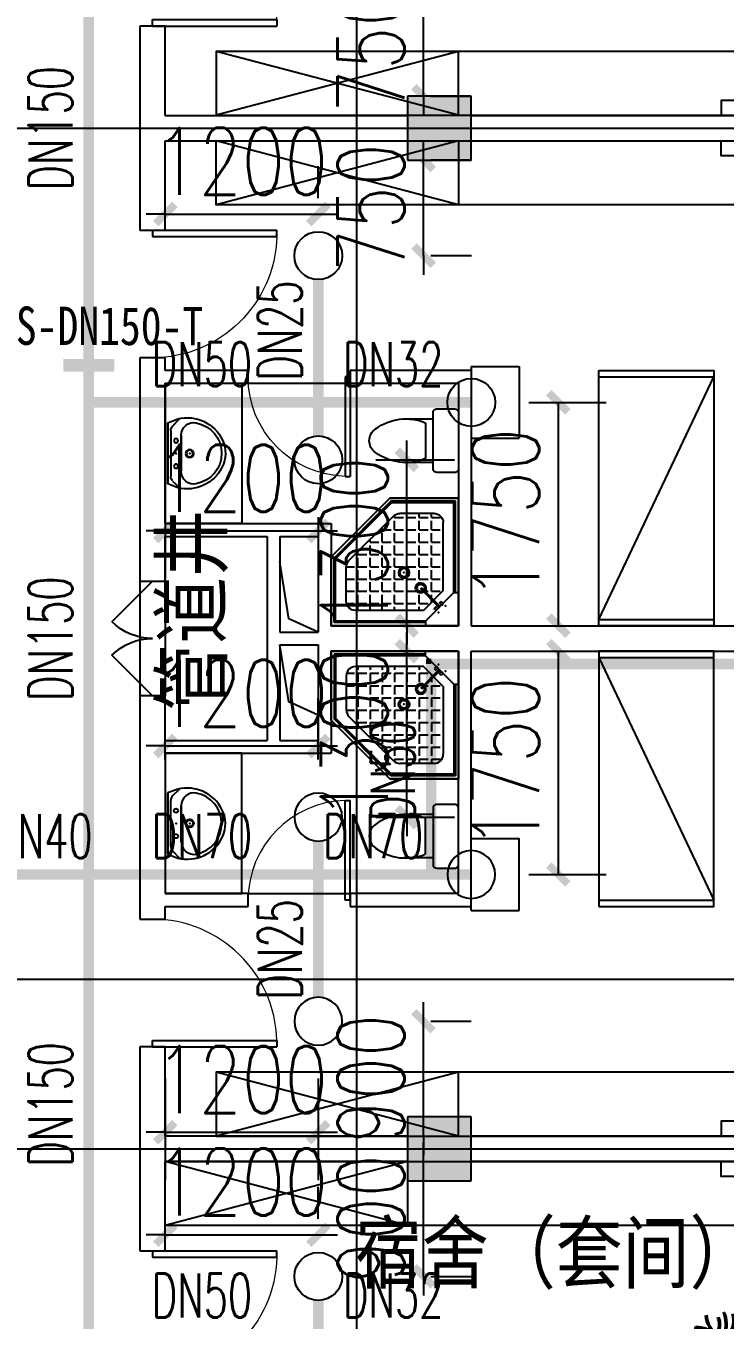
# Model space of a CAD drawing. Extents: x 0 to 2838408, y -923048 to 203859.
# Drawn here: x 2777370 to 2782853, y -522201 to -512057 of the extents above; entities that cross this region are included whole.
import ezdxf
from ezdxf.enums import TextEntityAlignment as Align

# ---------------------------------------------------------------- set-up
doc = ezdxf.new("R2010")
doc.units = 0
doc.header["$LTSCALE"] = 1000
doc.layers.add('33', color=7, linetype='Continuous', lineweight=50)
for name, color, linetype in [('A-Fixt', 81, 'Continuous'), ('CLAYER', 7, 'Continuous'), ('COLUMN', 9, 'Continuous'), ('DOOR_FIRE', 4, 'Continuous'), ('DOTE', 8, 'Continuous'), ('EQUIP_喷头', 7, 'Continuous'), ('PIPE-喷淋', 6, 'Continuous'), ('PUB_HATCH', 8, 'Continuous'), ('PUB_TEXT', 7, 'Continuous'), ('TEXT_喷淋', 7, 'Continuous'), ('TWT_DIM', 3, 'Continuous'), ('WALL', 9, 'Continuous'), ('WINDOW', 4, 'Continuous'), ('XREF', 8, 'Continuous'), ('抗震支吊架', 2, 'Continuous'), ('洁具', 213, 'Continuous')]:
    doc.layers.add(name, color=color, linetype=linetype)
doc.styles.add('_TCH_DIM_T3', font='SIMPLEX', dxfattribs={"width": 0.75, "bigfont": 'HZTXT'})
doc.styles.add('_TWT_PIPEDN', font='SIMPLEX', dxfattribs={"width": 0.8, "height": 2.3, "bigfont": 'HZTXT'})
doc.styles.add('kzcad', font='', dxfattribs={"width": 0.8})
doc.styles.get("Standard").update_dxf_attribs({"font": 'geniso.shx', "bigfont": 'hztxt.shx'})
doc.styles.get('kzcad').set_extended_font_data('SimSun')
doc.dimstyles.new('_TWT_ARCH&&150', dxfattribs={"dimtxt": 525, "dimasz": 150, "dimexe": 375, "dimexo": 450, "dimgap": 150, "dimtad": 1, "dimdec": 0, "dimzin": 0, "dimdsep": 46, "dimtxsty": '_TCH_DIM_T3', "dimblk": 'ARCHTICK', "dimcen": 0.09, "dimclrt": 7, "dimazin": 2, "dimtfac": 1, "dimtdec": 0, "dimtix": 1, "dimtmove": 2, "dimatfit": 3, "dimfxl": 1, "dimtolj": 1, "dimtzin": 0, "dimarcsym": 0})

# ---------------------------------------------------------------- blocks, each defined once
blk = doc.blocks.new('1F平面-CAD导入_dwg_Drawing4_t3_dwg_$plan$00001613-474159-1F-927810-1F')
at = {"layer": '洁具'}
for p, q in [((-30, 250), (-170, 250)), ((-200, 170), (-430, 170)), ((-260, -140), (-260, 140)), ((-200, -170), (-200, -220)), ((-170, -250), (-30, -250))]:
    blk.add_line(p, q, dxfattribs=at)
for points in [[(-200, 220), (-200, 170), (-200, -170), (-430, -170)], [(0, -220), (0, 220)]]:
    blk.add_lwpolyline(points, dxfattribs=at)
for centre, radius, start, end in [((-170, 220), 30, 90, 180), ((-30, 220), 30, 0, 90), ((-413, -227), 398, 67.4505, 126.6381), ((-590, 0), 110, 123.4509, 236.5491), ((-413, 227), 398, 233.3619, 292.5495), ((-170, -220), 30, 180, 270), ((-30, -220), 30, 270, 0)]:
    blk.add_arc(centre, radius, start, end, dxfattribs=at)
blk = doc.blocks.new('$lvtry$00000169')
at = {"color": 0}
for p, q in [((259, -36), (259, 0)), ((259, -36), (36, -259)), ((259, -24), (976, -24)), ((259, -36), (964, -36)), ((964, -36), (976, -24)), ((964, -36), (964, -525)), ((976, -24), (976, -530)), ((276, -120), (120, -276)), ((144, -151), (291, -298)), ((151, -144), (298, -291)), ((270, -213), (270, -143)), ((276, -120), (808, -120)), ((366, -213), (366, -143)), ((462, -213), (462, -143)), ((558, -213), (558, -143)), ((655, -213), (655, -143)), ((751, -213), (751, -143)), ((847, -213), (847, -143)), ((880, -192), (880, -460)), ((36, -259), (0, -259)), ((24, -259), (24, -976)), ((36, -259), (36, -964)), ((120, -276), (120, -808)), ((173, -309), (173, -239)), ((183, -213), (205, -213)), ((220, -213), (243, -213)), ((270, -213), (340, -213)), ((270, -263), (270, -239)), ((366, -213), (436, -213)), ((366, -309), (366, -239)), ((462, -213), (532, -213)), ((462, -309), (462, -239)), ((558, -213), (628, -213)), ((558, -309), (558, -239)), ((655, -213), (725, -213)), ((655, -309), (655, -239)), ((751, -213), (821, -213)), ((751, -309), (751, -239)), ((847, -213), (880, -213)), ((847, -309), (847, -239)), ((120, -309), (147, -309)), ((120, -405), (147, -405)), ((173, -309), (243, -309)), ((173, -405), (173, -335)), ((173, -405), (243, -405)), ((270, -405), (270, -335)), ((270, -405), (340, -405)), ((334, -309), (340, -309)), ((366, -309), (436, -309)), ((366, -405), (366, -335)), ((366, -405), (379, -405)), ((462, -309), (532, -309)), ((462, -405), (462, -335)), ((462, -405), (532, -405)), ((558, -309), (628, -309)), ((558, -405), (558, -335)), ((558, -405), (628, -405)), ((655, -309), (725, -309)), ((655, -405), (655, -335)), ((655, -405), (725, -405)), ((751, -309), (821, -309)), ((751, -405), (751, -335)), ((751, -405), (821, -405)), ((847, -309), (880, -309)), ((847, -405), (847, -335)), ((847, -405), (880, -405)), ((120, -501), (147, -501)), ((173, -501), (173, -431)), ((173, -501), (243, -501)), ((270, -501), (270, -431)), ((270, -501), (340, -501)), ((366, -501), (366, -431)), ((366, -501), (436, -501)), ((462, -501), (462, -431)), ((462, -501), (532, -501)), ((558, -501), (558, -431)), ((558, -501), (628, -501)), ((655, -501), (655, -431)), ((655, -501), (725, -501)), ((751, -501), (751, -431)), ((751, -501), (821, -501)), ((847, -501), (847, -431)), ((847, -501), (867, -501)), ((120, -598), (147, -598)), ((173, -598), (173, -528)), ((173, -598), (243, -598)), ((270, -598), (270, -528)), ((270, -598), (340, -598)), ((366, -598), (366, -528)), ((366, -598), (436, -598)), ((462, -598), (462, -528)), ((462, -598), (532, -598)), ((859, -511), (511, -859)), ((964, -525), (525, -964)), ((976, -530), (530, -976)), ((558, -598), (558, -528)), ((558, -598), (628, -598)), ((655, -598), (655, -528)), ((655, -598), (725, -598)), ((751, -598), (751, -528)), ((751, -598), (773, -598)), ((964, -525), (976, -530)), ((120, -694), (147, -694)), ((173, -694), (173, -624)), ((173, -694), (243, -694)), ((270, -694), (270, -624)), ((270, -694), (340, -694)), ((366, -694), (366, -624)), ((366, -694), (436, -694)), ((462, -694), (462, -624)), ((462, -694), (532, -694)), ((558, -694), (558, -624)), ((558, -694), (628, -694)), ((655, -694), (655, -624)), ((655, -694), (676, -694)), ((120, -790), (147, -790)), ((173, -790), (173, -720)), ((173, -790), (243, -790)), ((270, -790), (270, -720)), ((270, -790), (340, -790)), ((366, -790), (366, -720)), ((366, -790), (436, -790)), ((462, -790), (462, -720)), ((462, -790), (532, -790)), ((558, -790), (558, -720)), ((558, -790), (580, -790)), ((173, -878), (173, -816)), ((192, -880), (460, -880)), ((270, -880), (270, -816)), ((366, -880), (366, -816)), ((462, -880), (462, -816)), ((36, -964), (24, -976)), ((24, -976), (530, -976)), ((36, -964), (525, -964)), ((525, -964), (530, -976))]:
    blk.add_line(p, q, dxfattribs=at)
blk.add_lwpolyline([(0, 0), (0, -1000), (540, -1000), (1000, -540), (1000, 0)], close=True)
for points in [[(0, 0), (0, -1000)], [(0, 0), (1000, 0)], [(1000, 0), (1000, -540)], [(136, -190), (148, -178), (132, -162), (121, -174)], [(190, -136), (178, -148), (162, -132), (174, -121)], [(1000, -540), (540, -1000)], [(0, -1000), (540, -1000)]]:
    blk.add_lwpolyline(points, close=True, dxfattribs=at)
for radius in [43.8, 31.1]:
    blk.add_circle((416, -428), radius, dxfattribs=at)
for centre, radius, start, end in [((808, -192), 72, 0, 90), ((296, -296), 40.6, 142.583, 128.4197), ((296, -296), 28.6, 145.828, 125.6599), ((808, -460), 72, 315, 0), ((192, -808), 72, 180, 270), ((460, -808), 72, 270, 315)]:
    blk.add_arc(centre, radius, start, end, dxfattribs=at)
for p in [(103, -156, 0), (156, -102, 0), (416, -428, 0)]:
    blk.add_point(p, dxfattribs=at)
blk = doc.blocks.new('$lvtry$00000178')
at = {"color": 0}
for p, q in [((-238, 0), (238, 0)), ((-214, -36), (-272, -91)), ((-180, -23), (180, -23)), ((216, -37), (268, -91)), ((-142, -105), (140, -105)), ((140, -105), (-142, -105))]:
    blk.add_line(p, q, dxfattribs=at)
blk.add_lwpolyline([(-104, -430, 0.224698), (110, -425, 0.348046), (269, -79), (239, 0), (-241, 0), (-271, -79, 0.356844)], format="xyb", close=True, dxfattribs=at)
for centre, radius in [((-100, -65), 16.3), ((100, -65), 16.3), ((1, -172), 31.6)]:
    blk.add_circle(centre, radius, dxfattribs=at)
at = {"color": 0, "lineweight": 13}
blk.add_circle((1, -172), 23, dxfattribs=at)
at = {"color": 0}
for centre, radius, start, end in [((-180, -73), 50, 90, 133.181), ((180, -73), 50, 44.5607, 90), ((-142, -205), 100, 90, 190.5602), ((140, -205), 100, 349.4398, 90), ((-1, -179), 243, 190.5602, 349.4398)]:
    blk.add_arc(centre, radius, start, end, dxfattribs=at)
for p in [(0, -65), (1, -172)]:
    blk.add_point(p, dxfattribs=at)
blk = doc.blocks.new('A$C70365C93')
at = {"layer": '洁具'}
blk.add_lwpolyline([(-1900, 2300), (-1900, 1700), (-800, 1700), (-800, 2300)], close=True, dxfattribs=at)
blk.add_blockref('$lvtry$00000178', (-1350, 2280), dxfattribs=at)
at = {"layer": '洁具', "rotation": 180}
blk.add_blockref('$lvtry$00000169', (0, 0), dxfattribs=at)
at = {"layer": '洁具', "extrusion": (0, 0, -1), "xscale": -1, "zscale": -1, "rotation": 90}
blk.add_blockref('1F平面-CAD导入_dwg_Drawing4_t3_dwg_$plan$00001613-474159-1F-927810-1F', (1450, 0), dxfattribs=at)
blk = doc.blocks.new('单人床')
at = {"layer": 'A-Fixt'}
for p, q in [((47774, 13973), (48674, 13973)), ((47774, 12073), (48674, 13973)), ((47774, 12073), (48674, 12073))]:
    blk.add_line(p, q, dxfattribs=at)
blk.add_lwpolyline([(47774, 14023), (48674, 14023), (48674, 12023), (47774, 12023), (47774, 14023)], dxfattribs=at)
blk = doc.blocks.new('宿舍')
at = {"layer": 'A-Fixt'}
for p, q in [((47854, 13802), (48354, 15702)), ((48354, 13802), (47854, 15702)), ((47854, 13802), (48354, 13802))]:
    blk.add_line(p, q, dxfattribs=at)
for points in [[(47854, 8602), (48354, 8602), (48354, 15702), (47854, 15702)], [(47854, 10676), (47970, 10676), (47970, 11743), (47854, 11743)]]:
    blk.add_lwpolyline(points, close=True, dxfattribs=at)
at = {"xscale": -1, "rotation": 90}
blk.add_blockref('单人床', (63677, 60475), dxfattribs=at)
blk = doc.blocks.new('A$C59FF0D2A')
at = {"layer": '33', "color": 6}
for p, q in [((881, 2537), (881, 1887)), ((2881, 2637), (981, 2637)), ((2981, 1887), (2981, 2537)), ((1031, 2437), (1031, 1787)), ((2781, 2487), (1081, 2487)), ((1614, 1787), (1614, 2487)), ((2247, 1787), (2247, 2487)), ((2831, 1787), (2831, 2437)), ((881, 1954), (781, 1954)), ((3064, 1954), (2981, 1954)), ((3010, 1709), (3511, 1934)), ((681, 1854), (681, 1456)), ((3164, 1779), (3164, 1854)), ((3710, 1859), (3894, 1448)), ((981, 1787), (2881, 1787)), ((3050, 1618), (3461, 1802)), ((2984, 1643), (2984, 1643)), ((897, 1359), (395, 1584)), ((3050, 1618), (3276, 1116)), ((197, 1509), (12, 1098)), ((856, 1268), (445, 1452)), ((247, 1377), (144, 1149)), ((3164, 291), (3164, 1364)), ((856, 1268), (630, 766)), ((922, 1293), (922, 1293)), ((3686, 1300), (3276, 1116)), ((3818, 1250), (3317, 1025)), ((220, 950), (630, 766)), ((88, 900), (589, 675)), ((681, 879), (681, 291)), ((656, 700), (656, 700)), ((781, 191), (3064, 191))]:
    blk.add_line(p, q, dxfattribs=at)
at = {"layer": '33', "color": 252}
for p, q in [((3659, 1727), (3762, 1499)), ((1712, 1096), (2167, 1495)), ((1607, 895), (2034, 1298)), ((3251, 1050), (3251, 1050)), ((1623, 524), (1845, 721))]:
    blk.add_line(p, q, dxfattribs=at)
at = {"layer": '33', "color": 6}
for points in [[(1611, 2386), (1611, 2426, 0.414214), (1561, 2476), (1155, 2476, 0.414214), (1105, 2426), (1105, 2386, 0.414214), (1155, 2336), (1561, 2336, 0.414214)], [(2189, 2386), (2189, 2426, 0.414214), (2139, 2476), (1733, 2476, 0.414214), (1683, 2426), (1683, 2386, 0.414214), (1733, 2336), (2139, 2336, 0.414214)], [(2789, 2386), (2789, 2426, 0.414214), (2739, 2476), (2333, 2476, 0.414214), (2283, 2426), (2283, 2386, 0.414214), (2333, 2336), (2739, 2336, 0.414214)]]:
    blk.add_lwpolyline(points, format="xyb", close=True, dxfattribs=at)
for points in [[(1928, 1534), (1833, 1534, 0.414214), (1433, 1134), (1433, 463), (1628, 463, 0.414214), (1928, 763), (1928, 1071)], [(1928, 1071), (2363, 1071, 0.414214), (2563, 1271), (2563, 1334, 0.414214), (2363, 1534), (1833, 1534)]]:
    blk.add_lwpolyline(points, format="xyb", dxfattribs=at)
blk.add_lwpolyline([(2353, 563), (2353, 1363), (1553, 1363), (1553, 563)], close=True, dxfattribs=at)
for centre, radius, start, end in [((981, 2537), 100, 90, 180), ((2881, 2537), 100, 0, 90), ((1081, 2437), 50, 90, 180), ((2781, 2437), 50, 0, 90), ((781, 1854), 100, 90, 180), ((3064, 1854), 100, 0, 90), ((3573, 1797), 150, 24.1798, 114.1798), ((981, 1887), 100, 180, 270), ((2881, 1887), 100, 270, 0), ((3030, 1663), 50, 114.1798, 204.1798), ((3030, 1663), 50, 204.1798, 294.1798), ((333, 1447), 150, 65.8202, 155.8202), ((384, 1315), 150, 65.8202, 155.8202), ((3757, 1387), 150, 294.1798, 24.1798), ((876, 1313), 50, 335.8202, 65.8202), ((876, 1313), 50, 245.8202, 335.8202), ((3296, 1070), 50, 114.1798, 204.1798), ((3296, 1070), 50, 204.1798, 294.1798), ((610, 720), 50, 335.8202, 65.8202), ((610, 720), 50, 245.8202, 335.8202)]:
    blk.add_arc(centre, radius, start, end, dxfattribs=at)
at = {"layer": '33', "color": 252}
for centre, radius, start, end in [((967, 2102), 191, 170.1907, 224.7447), ((1115, 2139), 305, 179.754, 213.0605), ((836, 2116), 240, 193.8201, 236.573), ((792, 2092), 158, 197.0741, 248.4694), ((881, 2166), 228, 197.8732, 243.139), ((883, 2161), 202, 199.4581, 253.4729), ((3369, 1946), 274, 142.5987, 175.103), ((2992, 2093), 195, 308.8369, 9.988), ((3083, 2059), 144, 291.3259, 351.8716), ((772, 2059), 219, 197.4951, 243.6371), ((723, 2057), 164, 198.3699, 258.9297), ((3167, 2020), 117, 260.0118, 346.4847), ((3490, 1898), 85.1, 277.2311, 34.9599), ((3589, 1869), 78.7, 281.2026, 61.53), ((562, 1689), 202, 53.8482, 107.863), ((582, 2078), 228, 250.5521, 295.8179), ((584, 1668), 191, 59.538, 114.092), ((3264, 2078), 228, 244.1821, 289.4479), ((3308, 1788), 50.3, 302.4692, 115.5455), ((3378, 1820), 50.2, 300.8, 117.2146), ((3430, 1847), 53.7, 286.0277, 84.999), ((602, 1990), 240, 246.499, 289.2519), ((572, 1853), 164, 251.0488, 311.6086), ((600, 1960), 158, 249.753, 301.1483), ((3247, 1764), 53.1, 299.4492, 86.6138), ((3522, 1665), 150, 24.1798, 114.1798), ((3626, 1865), 130, 282.7012, 328.9469), ((3666, 1792), 118, 277.8271, 328.8485), ((583, 1932), 305, 255.4713, 288.7778), ((584, 1875), 219, 250.174, 296.316), ((3690, 1734), 123, 279.5225, 328.432), ((318, 1519), 78.7, 118.47, 258.7974), ((416, 1548), 85.1, 145.0401, 262.7689), ((476, 1497), 53.7, 95.001, 253.9723), ((562, 1761), 202, 252.137, 306.1518), ((584, 1782), 191, 245.908, 300.462), ((582, 1760), 228, 250.5521, 295.8179), ((4709, -409), 2186, 113.737, 116.3584), ((281, 1515), 130, 211.0531, 257.2988), ((528, 1470), 50.2, 62.7854, 239.2), ((600, 1641), 158, 249.753, 301.1483), ((598, 1438), 50.3, 64.4545, 237.5308), ((659, 1414), 53.1, 93.3862, 240.5508), ((3625, 1437), 150, 294.1798, 24.1798), ((3817, 1425), 80.2, 23.1427, 128.8396), ((3829, 1365), 75, 335.2121, 138.3192), ((216, 1384), 123, 211.568, 260.4775), ((240, 1442), 118, 211.1515, 262.1729), ((3262, 1557), 219, 243.684, 244.3), ((3263, 1614), 305, 251.2222, 255.2297), ((3772, 1291), 61.5, 318.4225, 152.2152), ((-803, -759), 2186, 63.6416, 66.263), ((3261, 1464), 191, 239.538, 251.6837), ((3284, 1443), 202, 233.8482, 249.9757), ((3264, 1436), 228, 244.1821, 262.4545), ((3537, 1178), 50.6, 306.5866, 114.7365), ((3584, 1200), 50.1, 293.2844, 118.3003), ((3642, 1226), 51.1, 304.1, 101.0344), ((3689, 1247), 50.1, 290.2277, 114.9066), ((90, 1075), 80.2, 51.1604, 156.8573), ((281, 1087), 150, 155.8202, 245.8202), ((3246, 1317), 158, 238.8517, 273.7608), ((3244, 1347), 240, 250.7481, 274.6225), ((149, 1037), 150, 155.8202, 245.8202), ((77, 1015), 75, 41.6808, 204.7879), ((3273, 1210), 164, 228.3914, 262.4356), ((3262, 1233), 219, 243.684, 289.826), ((134, 941), 61.5, 27.7848, 221.5775), ((217, 897), 50.1, 65.0934, 249.7723), ((265, 876), 51.1, 78.9656, 235.9), ((3263, 1290), 305, 251.2222, 284.5287), ((3261, 1139), 191, 239.538, 294.092), ((3284, 1118), 202, 233.8482, 287.863), ((322, 850), 50.1, 61.6997, 246.7156), ((369, 828), 50.6, 65.2635, 233.4134), ((3264, 1111), 228, 244.1821, 289.4479), ((3246, 992), 158, 238.8517, 290.247), ((3244, 1023), 240, 250.7481, 293.501), ((3273, 886), 164, 228.3914, 288.9512), ((3262, 908), 219, 243.684, 289.826), ((562, 794), 202, 252.137, 306.1518), ((584, 815), 191, 245.908, 300.462), ((3263, 965), 305, 251.2222, 284.5287), ((3261, 815), 191, 239.538, 294.092), ((3284, 794), 202, 233.8482, 287.863), ((582, 787), 228, 250.5521, 295.8179), ((600, 668), 158, 249.753, 301.1483), ((3264, 787), 228, 244.1821, 289.4479), ((3246, 668), 158, 238.8517, 290.247), ((602, 698), 240, 246.499, 289.2519), ((572, 561), 164, 251.0488, 311.6086), ((3244, 698), 240, 250.7481, 293.501), ((3273, 561), 164, 228.3914, 288.9512), ((562, 469), 202, 252.137, 306.1518), ((583, 640), 305, 255.4713, 288.7778), ((584, 490), 191, 245.908, 300.462), ((584, 584), 219, 250.174, 296.316), ((3326, 495), 202, 216.2281, 270.2429), ((3262, 584), 219, 243.684, 289.826), ((3263, 640), 305, 251.2222, 284.5287), ((3332, 495), 228, 226.5621, 271.8278), ((772, 99), 219, 116.3629, 162.5049), ((723, 101), 164, 101.0703, 161.6301), ((836, 43), 240, 123.427, 166.1799), ((792, 66), 158, 111.5306, 162.9259), ((781, 291), 100, 180, 270), ((3064, 291), 100, 270, 0), ((3283, 309), 164, 210.7714, 271.3311), ((3300, 435), 240, 233.128, 275.881), ((3292, 386), 158, 221.2316, 272.6269), ((881, -8), 228, 116.861, 162.1268), ((883, -3), 202, 106.5271, 160.5419), ((967, 56), 191, 135.2553, 189.8093), ((1112, 18), 305, 146.9395, 180.246), ((1057, 33), 219, 139.4012, 185.5433), ((1082, 62), 202, 143.8482, 197.863), ((1103, 85), 191, 149.538, 204.092), ((1253, 83), 305, 161.2222, 194.5287), ((1196, 84), 219, 153.684, 199.826), ((1174, 73), 164, 138.3914, 198.9512), ((1311, 102), 240, 160.7481, 203.501), ((1280, 100), 158, 148.8517, 200.247), ((1399, 82), 228, 154.1821, 199.4479), ((1406, 62), 202, 143.8482, 197.863), ((1427, 85), 191, 149.538, 204.092), ((1578, 83), 305, 161.2222, 194.5287), ((1521, 84), 219, 153.684, 199.826), ((1498, 73), 164, 138.3914, 198.9512), ((1635, 102), 240, 160.7481, 203.501), ((1605, 100), 158, 148.8517, 200.247), ((1724, 82), 228, 154.1821, 199.4479), ((1756, 73), 202, 143.8482, 197.863), ((1776, 95), 191, 149.538, 204.092), ((1927, 94), 305, 161.2222, 194.5287), ((1870, 95), 219, 153.684, 199.826), ((1848, 84), 164, 138.3914, 198.9512), ((1984, 113), 240, 160.7481, 203.501), ((1954, 111), 158, 148.8517, 200.247), ((2073, 93), 228, 154.1821, 199.4479), ((2080, 73), 202, 143.8482, 197.863), ((2101, 95), 191, 149.538, 204.092), ((2251, 94), 305, 161.2222, 194.5287), ((2195, 95), 219, 153.684, 199.826), ((2172, 84), 164, 138.3914, 198.9512), ((2309, 113), 240, 160.7481, 203.501), ((2279, 111), 158, 148.8517, 200.247), ((2398, 93), 228, 154.1821, 199.4479), ((2405, 73), 202, 143.8482, 197.863), ((2426, 95), 191, 149.538, 204.092), ((2576, 94), 305, 161.2222, 194.5287), ((2519, 95), 219, 153.684, 199.826), ((2497, 84), 164, 138.3914, 198.9512), ((2634, 113), 240, 160.7481, 203.501), ((2603, 111), 158, 148.8517, 200.247), ((2722, 93), 228, 154.1821, 199.4479), ((2729, 73), 202, 143.8482, 197.863), ((2750, 95), 191, 149.538, 204.092), ((2901, 94), 305, 161.2222, 194.5287), ((2844, 95), 219, 153.684, 199.826), ((2821, 84), 164, 138.3914, 198.9512), ((2958, 113), 240, 160.7481, 203.501), ((2928, 111), 158, 148.8517, 200.247), ((3047, 93), 228, 154.1821, 199.4479), ((3047, 73), 202, 143.8482, 197.863), ((3068, 95), 191, 149.538, 204.092), ((3219, 94), 305, 161.2222, 194.5287), ((3162, 95), 219, 153.684, 199.826), ((3139, 84), 164, 138.3914, 198.9512), ((3276, 113), 240, 160.7481, 203.501), ((3246, 111), 158, 148.8517, 200.247), ((2990, 33), 202, 1.8381, 55.8528), ((3268, 356), 219, 226.0639, 272.206)]:
    blk.add_arc(centre, radius, start, end, dxfattribs=at)
at = {"layer": '33', "color": 6}
for p in [(1614, 1787), (2247, 1787), (3079, 1555), (3107, 1492), (3135, 1430), (799, 1142), (828, 1205), (743, 1017), (771, 1080), (715, 954), (659, 829), (687, 892)]:
    blk.add_point(p, dxfattribs=at)
at = {"layer": '33', "color": 252}
for p in [(3163, 1367), (3191, 1304), (3219, 1242), (3248, 1179)]:
    blk.add_point(p, dxfattribs=at)
blk = doc.blocks.new('宿舍套件')
at = {"layer": 'A-Fixt'}
for p, q in [((47854, 14202), (48354, 16102)), ((48354, 14202), (47854, 16102)), ((47854, 14202), (48354, 14202))]:
    blk.add_line(p, q, dxfattribs=at)
for points in [[(47854, 8602), (48354, 8602), (48354, 16102), (47854, 16102)], [(47854, 10676), (47970, 10676), (47970, 11743), (47854, 11743)]]:
    blk.add_lwpolyline(points, close=True, dxfattribs=at)
at = {"layer": 'A-Fixt', "xscale": -1, "rotation": 270}
blk.add_blockref('A$C59FF0D2A', (49017, 8667), dxfattribs=at)
blk = doc.blocks.new('$DorLib2D$00000116')
at = {"color": 0}
for p, q in [((-0.5, 0), (-0.146, 0.354)), ((0.5, 0), (0.146, 0.354))]:
    blk.add_line(p, q, dxfattribs=at)
for centre, start, end in [((-0.5, 0), 0, 45), ((0.5, 0), 135, 180)]:
    blk.add_arc(centre, 0.5, start, end, dxfattribs=at)
blk = doc.blocks.new('$DorLib2D$00000001')
for p, q in [((0.45, 0.975), (0.5, 0.975)), ((0.45, 0), (0.45, 0.975)), ((0.5, 0), (0.5, 0.975)), ((0.5, 0), (0.45, 0))]:
    blk.add_line(p, q)
at = {"lineweight": 13}
blk.add_arc((0.475, 0), 0.975, 91.4693, 180, dxfattribs=at)
blk = doc.blocks.new('3F1')
at = {"layer": 'PUB_HATCH'}
for points in [[(2444316.7, -512608.3), (2444316.7, -513108.3), (2444816.7, -513108.3), (2444816.7, -512608.3)], [(2444316.7, -520608.3), (2444316.7, -521108.3), (2444816.7, -521108.3), (2444816.7, -520608.3)]]:
    blk.add_hatch(color=256, dxfattribs=at).paths.add_polyline_path(points)
for points in [[(2443616.7, -516808.3), (2443386.5, -516704.7), (2443316.7, -516258.3)], [(2443616.7, -517458.3), (2443386.5, -517354.7), (2443316.7, -516908.3)]]:
    blk.add_lwpolyline(points)
at = {"layer": 'COLUMN'}
for p, q in [((2444316.7, -512608.3), (2444316.7, -513108.3)), ((2444816.7, -512608.3), (2444316.7, -512608.3)), ((2444816.7, -513108.3), (2444816.7, -512608.3)), ((2444316.7, -513108.3), (2444816.7, -513108.3)), ((2444316.7, -520608.3), (2444316.7, -521108.3)), ((2444816.7, -520608.3), (2444316.7, -520608.3)), ((2444816.7, -521108.3), (2444816.7, -520608.3)), ((2444316.7, -521108.3), (2444816.7, -521108.3))]:
    blk.add_line(p, q, dxfattribs=at)
at = {"layer": 'Defpoints', "color": 250}
blk.add_lwpolyline([(2326685.8, -446413.1), (2468623.3, -446413.1), (2468623.3, -519529.9), (2326685.8, -519529.9)], close=True, dxfattribs=at)
at = {"layer": 'DOOR_FIRE'}
for p, q in [((2442216.7, -516408.3), (2442216.7, -517308.3)), ((2442416.7, -516408.3), (2442416.7, -517308.3))]:
    blk.add_line(p, q, dxfattribs=at)
at = {"layer": 'DOTE'}
for p, q in [((2443916.7, -467258.3), (2443916.7, -550458.3)), ((2435862.3, -512858.3), (2453916.7, -512858.3)), ((2435862.3, -520858.3), (2453916.7, -520858.3))]:
    blk.add_line(p, q, dxfattribs=at)
at = {"layer": 'WALL'}
for p, q in [((2442416.7, -512058.3), (2442216.7, -512058.3)), ((2442216.7, -512058.3), (2442216.7, -512858.3)), ((2442416.7, -512758.3), (2442416.7, -512058.3)), ((2442416.7, -512758.3), (2444316.7, -512758.3)), ((2444816.7, -512758.3), (2449916.7, -512758.3)), ((2442216.7, -512858.3), (2442216.7, -513658.3)), ((2442416.7, -513658.3), (2442416.7, -512958.3)), ((2442416.7, -512958.3), (2444316.7, -512958.3)), ((2444816.7, -512958.3), (2449916.7, -512958.3)), ((2442216.7, -513658.3), (2442416.7, -513658.3)), ((2442416.7, -514658.3), (2442216.7, -514658.3)), ((2442216.7, -514658.3), (2442216.7, -514758.3)), ((2442416.7, -514758.3), (2442416.7, -514658.3)), ((2442216.7, -514758.3), (2442216.7, -515958.3)), ((2443066.7, -514758.3), (2442416.7, -514758.3)), ((2443066.7, -514858.3), (2443066.7, -514758.3)), ((2444816.7, -514758.3), (2443866.7, -514758.3)), ((2443866.7, -514758.3), (2443866.7, -514858.3)), ((2444816.7, -514758.3), (2444816.7, -516758.3)), ((2442416.7, -514858.3), (2442416.7, -515958.3)), ((2442416.7, -514858.3), (2443066.7, -514858.3)), ((2443866.7, -514858.3), (2444716.7, -514858.3)), ((2444716.7, -514858.3), (2444716.7, -516758.3)), ((2442216.7, -515958.3), (2442216.7, -516408.3)), ((2442416.7, -515958.3), (2443216.7, -515958.3)), ((2443216.7, -515958.3), (2443716.7, -515958.3)), ((2443716.7, -515958.3), (2443716.7, -516758.3)), ((2442416.7, -516408.3), (2442416.7, -516058.3)), ((2442416.7, -516058.3), (2443216.7, -516058.3)), ((2443216.7, -516058.3), (2443216.7, -516858.3)), ((2443316.7, -516058.3), (2443616.7, -516058.3)), ((2443316.7, -516058.3), (2443316.7, -516808.3)), ((2443616.7, -516058.3), (2443616.7, -516808.3)), ((2442216.7, -516408.3), (2442416.7, -516408.3)), ((2443316.7, -516808.3), (2443616.7, -516808.3)), ((2443716.7, -516758.3), (2444716.7, -516758.3)), ((2444816.7, -516758.3), (2450166.7, -516758.3)), ((2443216.7, -516858.3), (2443216.7, -517658.3)), ((2443316.7, -516908.3), (2443316.7, -517658.3)), ((2443316.7, -516908.3), (2443616.7, -516908.3)), ((2443616.7, -516908.3), (2443616.7, -517658.3)), ((2443716.7, -516958.3), (2443716.7, -517758.3)), ((2443716.7, -516958.3), (2444716.7, -516958.3)), ((2444716.7, -518858.3), (2444716.7, -516958.3)), ((2444816.7, -518958.3), (2444816.7, -516958.3)), ((2444816.7, -516958.3), (2450166.7, -516958.3)), ((2442416.7, -517308.3), (2442216.7, -517308.3)), ((2442216.7, -517308.3), (2442216.7, -517758.3)), ((2442416.7, -517658.3), (2442416.7, -517308.3)), ((2442416.7, -517658.3), (2443216.7, -517658.3)), ((2443316.7, -517658.3), (2443616.7, -517658.3)), ((2442216.7, -517758.3), (2442216.7, -518958.3)), ((2442416.7, -517758.3), (2442416.7, -518858.3)), ((2442416.7, -517758.3), (2443216.7, -517758.3)), ((2443216.7, -517758.3), (2443716.7, -517758.3)), ((2443066.7, -518858.3), (2442416.7, -518858.3)), ((2443066.7, -518958.3), (2443066.7, -518858.3)), ((2444716.7, -518858.3), (2443866.7, -518858.3)), ((2443866.7, -518858.3), (2443866.7, -518958.3)), ((2442216.7, -518958.3), (2442216.7, -519058.3)), ((2442416.7, -518958.3), (2443066.7, -518958.3)), ((2442416.7, -519058.3), (2442416.7, -518958.3)), ((2443866.7, -518958.3), (2444816.7, -518958.3)), ((2442216.7, -519058.3), (2442416.7, -519058.3)), ((2442416.7, -520058.3), (2442216.7, -520058.3)), ((2442216.7, -520058.3), (2442216.7, -520858.3)), ((2442416.7, -520758.3), (2442416.7, -520058.3)), ((2444316.7, -520758.3), (2442416.7, -520758.3)), ((2449916.7, -520758.3), (2444816.7, -520758.3)), ((2442216.7, -520858.3), (2442216.7, -521658.3)), ((2444316.7, -520958.3), (2442416.7, -520958.3)), ((2442416.7, -521658.3), (2442416.7, -520958.3)), ((2449916.7, -520958.3), (2444816.7, -520958.3)), ((2442216.7, -521658.3), (2442416.7, -521658.3))]:
    blk.add_line(p, q, dxfattribs=at)
at = {"layer": 'WINDOW'}
for p, q in [((2443066.7, -514858.3), (2443866.7, -514858.3)), ((2443066.7, -518858.3), (2443866.7, -518858.3))]:
    blk.add_line(p, q, dxfattribs=at)
for name, p, rotation in [('宿舍', (2458518.4, -560612.1), 90.0000000045906), ('A$C70365C93', (2444716.7, -516958.3), 89.99999999999997), ('宿舍', (2458518.4, -568612.1), 89.99999999529602)]:
    blk.add_blockref(name, p, dxfattribs=dict(rotation=rotation))
at = {"xscale": -1, "rotation": 89.99999999992463}
for name, p in [('宿舍', (2458518.4, -465104.4)), ('A$C70365C93', (2444716.7, -516758.3)), ('宿舍套件', (2458518.4, -473104.4))]:
    blk.add_blockref(name, p, dxfattribs=at)
at = {"layer": 'DOOR_FIRE', "xscale": 900, "yscale": -900, "zscale": 200, "rotation": 269.9999999999852}
blk.add_blockref('$DorLib2D$00000116', (2442316.7, -516858.3), dxfattribs=at)
at = {"layer": 'WINDOW', "yscale": -1000}
for p, xscale, zscale, rotation in [((2442316.7, -511558.3), -1000, -1000, 90.00000000000703), ((2442316.7, -514158.3), 1000, 1000, 90), ((2442316.7, -519558.3), -1000, -1000, 90), ((2442316.7, -522158.3), 1000, 1000, 90.000000000007)]:
    blk.add_blockref('$DorLib2D$00000001', p, dxfattribs=dict(at, xscale=xscale, zscale=zscale, rotation=rotation))
at = {"layer": 'WINDOW', "xscale": 800, "zscale": 800}
for p, yscale in [((2443466.7, -514808.3), -800), ((2443466.7, -518908.3), 800)]:
    blk.add_blockref('$DorLib2D$00000001', p, dxfattribs=dict(at, yscale=yscale))
at = {"layer": 'CLAYER'}
blk.add_text('管道井', height=525, rotation=90, dxfattribs=at).set_placement((2442903.7, -517425.9))
at = {"layer": 'PUB_TEXT'}
blk.add_text('宿舍（套间）', height=525, dxfattribs=at).set_placement((2443903.8, -521953.2))
blk = doc.blocks.new('_ArchTick')
at = {"color": 0, "linetype": 'ByBlock', "const_width": 0.4}
blk.add_lwpolyline([(-0.5, -0.5), (0.5, 0.5)], dxfattribs=at)
blk = doc.blocks.new('*D2260')
at = {"layer": 'Defpoints', "color": 0, "linetype": 'ByBlock', "transparency": 16777216}
for p in [(2779663, -515458), (2780357, -515458), (2779663, -516758)]:
    blk.add_point(p, dxfattribs=at)
at = {"layer": 'TWT_DIM', "color": 0, "linetype": 'ByBlock', "lineweight": -2, "transparency": 16777216}
for p, q in [((2780357, -515458), (2780357, -515308)), ((2780113, -515458), (2780732, -515458)), ((2780357, -516758), (2780357, -515458)), ((2780113, -516758), (2780732, -516758)), ((2780357, -516758), (2780357, -516908))]:
    blk.add_line(p, q, dxfattribs=at)
at = {"layer": 'TWT_DIM', "color": 0, "linetype": 'ByBlock', "lineweight": -2, "transparency": 16777216, "xscale": 150, "yscale": 150, "zscale": 150}
for p, rotation in [((2780357, -515458), 270), ((2780357, -516758), 90)]:
    blk.add_blockref('_ArchTick', p, dxfattribs=dict(at, rotation=rotation))
at = {"layer": 'TWT_DIM', "color": 7, "linetype": 'ByBlock', "transparency": 16777216, "insert": (2779945, -516108), "char_height": 525, "attachment_point": 5, "rotation": 90, "style": '_TCH_DIM_T3'}
blk.add_mtext('\\A1;1300', dxfattribs=at)
blk = doc.blocks.new('*D2261')
at = {"layer": 'Defpoints', "color": 0, "linetype": 'ByBlock', "transparency": 16777216}
for p in [(2779663, -516958), (2780357, -516958), (2779663, -518258)]:
    blk.add_point(p, dxfattribs=at)
at = {"layer": 'TWT_DIM', "color": 0, "linetype": 'ByBlock', "lineweight": -2, "transparency": 16777216}
for p, q in [((2780357, -516958), (2780357, -516808)), ((2780113, -516958), (2780732, -516958)), ((2780357, -518258), (2780357, -516958)), ((2780113, -518258), (2780732, -518258)), ((2780357, -518258), (2780357, -518408))]:
    blk.add_line(p, q, dxfattribs=at)
at = {"layer": 'TWT_DIM', "color": 0, "linetype": 'ByBlock', "lineweight": -2, "transparency": 16777216, "xscale": 150, "yscale": 150, "zscale": 150}
for p, rotation in [((2780357, -516958), 270), ((2780357, -518258), 90)]:
    blk.add_blockref('_ArchTick', p, dxfattribs=dict(at, rotation=rotation))
at = {"layer": 'TWT_DIM', "color": 7, "linetype": 'ByBlock', "transparency": 16777216, "insert": (2779945, -517608), "char_height": 525, "attachment_point": 5, "rotation": 90, "style": '_TCH_DIM_T3'}
blk.add_mtext('\\A1;1300', dxfattribs=at)
blk = doc.blocks.new('*D2262')
at = {"layer": 'Defpoints', "color": 0, "linetype": 'ByBlock', "transparency": 16777216}
for p in [(2780863, -516958), (2781545, -516958), (2780863, -518708)]:
    blk.add_point(p, dxfattribs=at)
at = {"layer": 'TWT_DIM', "color": 0, "linetype": 'ByBlock', "lineweight": -2, "transparency": 16777216}
for p, q in [((2781313, -516958), (2781920, -516958)), ((2781545, -518708), (2781545, -516958)), ((2781313, -518708), (2781920, -518708))]:
    blk.add_line(p, q, dxfattribs=at)
at = {"layer": 'TWT_DIM', "color": 0, "linetype": 'ByBlock', "lineweight": -2, "transparency": 16777216, "xscale": 150, "yscale": 150, "zscale": 150}
for p, rotation in [((2781545, -516958), 90), ((2781545, -518708), 270)]:
    blk.add_blockref('_ArchTick', p, dxfattribs=dict(at, rotation=rotation))
at = {"layer": 'TWT_DIM', "color": 7, "linetype": 'ByBlock', "transparency": 16777216, "insert": (2781132, -517833), "char_height": 525, "attachment_point": 5, "rotation": 90, "style": '_TCH_DIM_T3'}
blk.add_mtext('\\A1;1750', dxfattribs=at)
blk = doc.blocks.new('*D2263')
at = {"layer": 'Defpoints', "color": 0, "linetype": 'ByBlock', "transparency": 16777216}
for p in [(2779663, -517701), (2778463, -518258), (2779663, -518258)]:
    blk.add_point(p, dxfattribs=at)
at = {"layer": 'TWT_DIM', "color": 0, "linetype": 'ByBlock', "lineweight": -2, "transparency": 16777216}
for p, q in [((2778463, -517808), (2778463, -517326)), ((2779663, -517808), (2779663, -517326)), ((2778463, -517701), (2778313, -517701)), ((2778463, -517701), (2779663, -517701)), ((2779663, -517701), (2779813, -517701))]:
    blk.add_line(p, q, dxfattribs=at)
at = {"layer": 'TWT_DIM', "color": 0, "linetype": 'ByBlock', "lineweight": -2, "transparency": 16777216, "xscale": 150, "yscale": 150, "zscale": 150}
blk.add_blockref('_ArchTick', (2778463, -517701), dxfattribs=at)
at = {"layer": 'TWT_DIM', "color": 0, "linetype": 'ByBlock', "lineweight": -2, "transparency": 16777216, "xscale": 150, "yscale": 150, "zscale": 150, "rotation": 180}
blk.add_blockref('_ArchTick', (2779663, -517701), dxfattribs=at)
at = {"layer": 'TWT_DIM', "color": 7, "linetype": 'ByBlock', "transparency": 16777216, "insert": (2779063, -517288), "char_height": 525, "attachment_point": 5, "style": '_TCH_DIM_T3'}
blk.add_mtext('\\A1;1200', dxfattribs=at)
blk = doc.blocks.new('*D2264')
at = {"layer": 'Defpoints', "color": 0, "linetype": 'ByBlock', "transparency": 16777216}
for p in [(2780863, -515008), (2781545, -515008), (2780863, -516758)]:
    blk.add_point(p, dxfattribs=at)
at = {"layer": 'TWT_DIM', "color": 0, "linetype": 'ByBlock', "lineweight": -2, "transparency": 16777216}
for p, q in [((2781313, -515008), (2781920, -515008)), ((2781545, -516758), (2781545, -515008)), ((2781313, -516758), (2781920, -516758))]:
    blk.add_line(p, q, dxfattribs=at)
at = {"layer": 'TWT_DIM', "color": 0, "linetype": 'ByBlock', "lineweight": -2, "transparency": 16777216, "xscale": 150, "yscale": 150, "zscale": 150}
for p, rotation in [((2781545, -515008), 90), ((2781545, -516758), 270)]:
    blk.add_blockref('_ArchTick', p, dxfattribs=dict(at, rotation=rotation))
at = {"layer": 'TWT_DIM', "color": 7, "linetype": 'ByBlock', "transparency": 16777216, "insert": (2781132, -515883), "char_height": 525, "attachment_point": 5, "rotation": 90, "style": '_TCH_DIM_T3'}
blk.add_mtext('\\A1;1750', dxfattribs=at)
blk = doc.blocks.new('*D2265')
at = {"layer": 'Defpoints', "color": 0, "linetype": 'ByBlock', "transparency": 16777216}
for p in [(2780095, -513108), (2780489, -513108), (2780095, -513858)]:
    blk.add_point(p, dxfattribs=at)
at = {"layer": 'TWT_DIM', "color": 0, "linetype": 'ByBlock', "lineweight": -2, "transparency": 16777216}
for p, q in [((2780489, -513108), (2780489, -512958)), ((2780489, -513858), (2780489, -513108)), ((2780545, -513108), (2780864, -513108)), ((2780489, -513858), (2780489, -514008)), ((2780545, -513858), (2780864, -513858))]:
    blk.add_line(p, q, dxfattribs=at)
at = {"layer": 'TWT_DIM', "color": 0, "linetype": 'ByBlock', "lineweight": -2, "transparency": 16777216, "xscale": 150, "yscale": 150, "zscale": 150}
for p, rotation in [((2780489, -513108), 270), ((2780489, -513858), 90)]:
    blk.add_blockref('_ArchTick', p, dxfattribs=dict(at, rotation=rotation))
at = {"layer": 'TWT_DIM', "color": 7, "linetype": 'ByBlock', "transparency": 16777216, "insert": (2780076, -513483), "char_height": 525, "attachment_point": 5, "rotation": 90, "style": '_TCH_DIM_T3'}
blk.add_mtext('\\A1;750', dxfattribs=at)
blk = doc.blocks.new('*D2266')
at = {"layer": 'Defpoints', "color": 0, "linetype": 'ByBlock', "transparency": 16777216}
for p in [(2778463, -515458), (2779663, -515458), (2779663, -516016)]:
    blk.add_point(p, dxfattribs=at)
at = {"layer": 'TWT_DIM', "color": 0, "linetype": 'ByBlock', "lineweight": -2, "transparency": 16777216}
for p, q in [((2778463, -515908), (2778463, -516391)), ((2779663, -515908), (2779663, -516391)), ((2778463, -516016), (2778313, -516016)), ((2778463, -516016), (2779663, -516016)), ((2779663, -516016), (2779813, -516016))]:
    blk.add_line(p, q, dxfattribs=at)
at = {"layer": 'TWT_DIM', "color": 0, "linetype": 'ByBlock', "lineweight": -2, "transparency": 16777216, "xscale": 150, "yscale": 150, "zscale": 150}
blk.add_blockref('_ArchTick', (2778463, -516016), dxfattribs=at)
at = {"layer": 'TWT_DIM', "color": 0, "linetype": 'ByBlock', "lineweight": -2, "transparency": 16777216, "xscale": 150, "yscale": 150, "zscale": 150, "rotation": 180}
blk.add_blockref('_ArchTick', (2779663, -516016), dxfattribs=at)
at = {"layer": 'TWT_DIM', "color": 7, "linetype": 'ByBlock', "transparency": 16777216, "insert": (2779063, -515603), "char_height": 525, "attachment_point": 5, "style": '_TCH_DIM_T3'}
blk.add_mtext('\\A1;1200', dxfattribs=at)
blk = doc.blocks.new('*D2267')
at = {"layer": 'Defpoints', "color": 0, "linetype": 'ByBlock', "transparency": 16777216}
for p in [(2779663, -513532), (2778463, -513858), (2779663, -513858)]:
    blk.add_point(p, dxfattribs=at)
at = {"layer": 'TWT_DIM', "color": 0, "linetype": 'ByBlock', "lineweight": -2, "transparency": 16777216}
for p, q in [((2778463, -513408), (2778463, -513157)), ((2779663, -513408), (2779663, -513157)), ((2778463, -513532), (2778313, -513532)), ((2778463, -513532), (2779663, -513532)), ((2779663, -513532), (2779813, -513532))]:
    blk.add_line(p, q, dxfattribs=at)
at = {"layer": 'TWT_DIM', "color": 0, "linetype": 'ByBlock', "lineweight": -2, "transparency": 16777216, "xscale": 150, "yscale": 150, "zscale": 150}
blk.add_blockref('_ArchTick', (2778463, -513532), dxfattribs=at)
at = {"layer": 'TWT_DIM', "color": 0, "linetype": 'ByBlock', "lineweight": -2, "transparency": 16777216, "xscale": 150, "yscale": 150, "zscale": 150, "rotation": 180}
blk.add_blockref('_ArchTick', (2779663, -513532), dxfattribs=at)
at = {"layer": 'TWT_DIM', "color": 7, "linetype": 'ByBlock', "transparency": 16777216, "insert": (2779063, -513119), "char_height": 525, "attachment_point": 5, "style": '_TCH_DIM_T3'}
blk.add_mtext('\\A1;1200', dxfattribs=at)
blk = doc.blocks.new('*D2271')
at = {"layer": 'Defpoints', "color": 0, "linetype": 'ByBlock', "transparency": 16777216}
for p in [(2780094, -511858), (2780487, -511858), (2780094, -512608)]:
    blk.add_point(p, dxfattribs=at)
at = {"layer": 'TWT_DIM', "color": 0, "linetype": 'ByBlock', "lineweight": -2, "transparency": 16777216}
for p, q in [((2780487, -511858), (2780487, -511708)), ((2780487, -512608), (2780487, -511858)), ((2780544, -511858), (2780862, -511858)), ((2780487, -512608), (2780487, -512758)), ((2780544, -512608), (2780862, -512608))]:
    blk.add_line(p, q, dxfattribs=at)
at = {"layer": 'TWT_DIM', "color": 0, "linetype": 'ByBlock', "lineweight": -2, "transparency": 16777216, "xscale": 150, "yscale": 150, "zscale": 150}
for p, rotation in [((2780487, -511858), 270), ((2780487, -512608), 90)]:
    blk.add_blockref('_ArchTick', p, dxfattribs=dict(at, rotation=rotation))
at = {"layer": 'TWT_DIM', "color": 7, "linetype": 'ByBlock', "transparency": 16777216, "insert": (2780075, -512233), "char_height": 525, "attachment_point": 5, "rotation": 90, "style": '_TCH_DIM_T3'}
blk.add_mtext('\\A1;750', dxfattribs=at)
blk = doc.blocks.new('*D2579')
at = {"layer": 'Defpoints', "color": 0, "linetype": 'ByBlock', "transparency": 16777216}
for p in [(2780095, -520958), (2780489, -520958), (2780095, -521858)]:
    blk.add_point(p, dxfattribs=at)
at = {"layer": 'TWT_DIM', "color": 0, "linetype": 'ByBlock', "lineweight": -2, "transparency": 16777216}
for p, q in [((2780489, -520958), (2780489, -520808)), ((2780489, -521858), (2780489, -520958)), ((2780545, -520958), (2780864, -520958)), ((2780489, -521858), (2780489, -522008)), ((2780545, -521858), (2780864, -521858))]:
    blk.add_line(p, q, dxfattribs=at)
at = {"layer": 'TWT_DIM', "color": 0, "linetype": 'ByBlock', "lineweight": -2, "transparency": 16777216, "xscale": 150, "yscale": 150, "zscale": 150}
for p, rotation in [((2780489, -520958), 270), ((2780489, -521858), 90)]:
    blk.add_blockref('_ArchTick', p, dxfattribs=dict(at, rotation=rotation))
at = {"layer": 'TWT_DIM', "color": 7, "linetype": 'ByBlock', "transparency": 16777216, "insert": (2780076, -521408), "char_height": 525, "attachment_point": 5, "rotation": 90, "style": '_TCH_DIM_T3'}
blk.add_mtext('\\A1;900', dxfattribs=at)
blk = doc.blocks.new('*D2582')
at = {"layer": 'Defpoints', "color": 0, "linetype": 'ByBlock', "transparency": 16777216}
for p in [(2779663, -521532), (2778463, -521858), (2779663, -521858)]:
    blk.add_point(p, dxfattribs=at)
at = {"layer": 'TWT_DIM', "color": 0, "linetype": 'ByBlock', "lineweight": -2, "transparency": 16777216}
for p, q in [((2778463, -521408), (2778463, -521157)), ((2779663, -521408), (2779663, -521157)), ((2778463, -521532), (2778313, -521532)), ((2778463, -521532), (2779663, -521532)), ((2779663, -521532), (2779813, -521532))]:
    blk.add_line(p, q, dxfattribs=at)
at = {"layer": 'TWT_DIM', "color": 0, "linetype": 'ByBlock', "lineweight": -2, "transparency": 16777216, "xscale": 150, "yscale": 150, "zscale": 150}
blk.add_blockref('_ArchTick', (2778463, -521532), dxfattribs=at)
at = {"layer": 'TWT_DIM', "color": 0, "linetype": 'ByBlock', "lineweight": -2, "transparency": 16777216, "xscale": 150, "yscale": 150, "zscale": 150, "rotation": 180}
blk.add_blockref('_ArchTick', (2779663, -521532), dxfattribs=at)
at = {"layer": 'TWT_DIM', "color": 7, "linetype": 'ByBlock', "transparency": 16777216, "insert": (2779063, -521119), "char_height": 525, "attachment_point": 5, "style": '_TCH_DIM_T3'}
blk.add_mtext('\\A1;1200', dxfattribs=at)
blk = doc.blocks.new('*D2583')
at = {"layer": 'Defpoints', "color": 0, "linetype": 'ByBlock', "transparency": 16777216}
for p in [(2780094, -519858), (2780487, -519858), (2780094, -520758)]:
    blk.add_point(p, dxfattribs=at)
at = {"layer": 'TWT_DIM', "color": 0, "linetype": 'ByBlock', "lineweight": -2, "transparency": 16777216}
for p, q in [((2780487, -519858), (2780487, -519708)), ((2780487, -520758), (2780487, -519858)), ((2780544, -519858), (2780862, -519858)), ((2780487, -520758), (2780487, -520908)), ((2780544, -520758), (2780862, -520758))]:
    blk.add_line(p, q, dxfattribs=at)
at = {"layer": 'TWT_DIM', "color": 0, "linetype": 'ByBlock', "lineweight": -2, "transparency": 16777216, "xscale": 150, "yscale": 150, "zscale": 150}
for p, rotation in [((2780487, -519858), 270), ((2780487, -520758), 90)]:
    blk.add_blockref('_ArchTick', p, dxfattribs=dict(at, rotation=rotation))
at = {"layer": 'TWT_DIM', "color": 7, "linetype": 'ByBlock', "transparency": 16777216, "insert": (2780075, -520308), "char_height": 525, "attachment_point": 5, "rotation": 90, "style": '_TCH_DIM_T3'}
blk.add_mtext('\\A1;900', dxfattribs=at)
blk = doc.blocks.new('*D2584')
at = {"layer": 'Defpoints', "color": 0, "linetype": 'ByBlock', "transparency": 16777216}
for p in [(2778463, -519858), (2779663, -519858), (2779663, -520728)]:
    blk.add_point(p, dxfattribs=at)
at = {"layer": 'TWT_DIM', "color": 0, "linetype": 'ByBlock', "lineweight": -2, "transparency": 16777216}
for p, q in [((2778463, -520308), (2778463, -521103)), ((2779663, -520308), (2779663, -521103)), ((2778463, -520728), (2778313, -520728)), ((2778463, -520728), (2779663, -520728)), ((2779663, -520728), (2779813, -520728))]:
    blk.add_line(p, q, dxfattribs=at)
at = {"layer": 'TWT_DIM', "color": 0, "linetype": 'ByBlock', "lineweight": -2, "transparency": 16777216, "xscale": 150, "yscale": 150, "zscale": 150}
blk.add_blockref('_ArchTick', (2778463, -520728), dxfattribs=at)
at = {"layer": 'TWT_DIM', "color": 0, "linetype": 'ByBlock', "lineweight": -2, "transparency": 16777216, "xscale": 150, "yscale": 150, "zscale": 150, "rotation": 180}
blk.add_blockref('_ArchTick', (2779663, -520728), dxfattribs=at)
at = {"layer": 'TWT_DIM', "color": 7, "linetype": 'ByBlock', "transparency": 16777216, "insert": (2779063, -520315), "char_height": 525, "attachment_point": 5, "style": '_TCH_DIM_T3'}
blk.add_mtext('\\A1;1200', dxfattribs=at)
blk = doc.blocks.new('$TwtSys$00000125')
blk.add_circle((0, 0, 0), 1)
blk = doc.blocks.new('$TwtSys$00000131')
for p, q in [((-1.5, 0), (-1.5, 2)), ((-1.5, 2), (1.5, 2)), ((1.5, 0, 0), (1.5, 2, 0)), ((-1.5, 0), (-1, 0)), ((1, 0, 0), (1.5, 0, 0))]:
    blk.add_line(p, q)
blk.add_circle((0, 0), 1)

msp = doc.modelspace()

# ---------------------------------------------------------------- hatches: boundary and pattern name
at = {"layer": 'PIPE-喷淋', "linetype": 'ByBlock'}
for points in [[(2780548.2, -517058.3), (2780507, -517058.3), (2780507, -517017)], [(2780548.2, -517058.3), (2780548.2, -517017), (2780507, -517017)]]:
    msp.add_hatch(color=256, dxfattribs=at).paths.add_polyline_path(points)

# ---------------------------------------------------------------- linework, layer by layer
at = {"layer": 'PIPE-喷淋', "linetype": 'ByBlock', "ltscale": 1.5, "const_width": 82.5}
for points in [[(2777862.5, -510708.3), (2777862.5, -515008.3)], [(2779662.5, -514045.8), (2779662.5, -515008.3)], [(2777862.5, -515008.3), (2777862.5, -518708.3)], [(2779662.5, -515008.3), (2777862.5, -515008.3)], [(2780862.5, -515008.3), (2779662.5, -515008.3)], [(2779662.5, -515008.3), (2779662.5, -515270.8)], [(2780548.2, -518708.3), (2780548.2, -517058.3)], [(2780548.2, -517058.3), (2786112.5, -517058.3)], [(2779662.5, -518445.8), (2779662.5, -518708.3)], [(2777162.5, -518708.3), (2777862.5, -518708.3)], [(2779662.5, -518708.3), (2777862.5, -518708.3)], [(2777862.5, -518708.3), (2777862.5, -522308.3)], [(2779662.5, -518708.3), (2779662.5, -519670.8)], [(2780548.2, -518708.3), (2779662.5, -518708.3)], [(2780862.5, -518708.3), (2780548.2, -518708.3)], [(2779662.5, -522045.8), (2779662.5, -522308.3)]]:
    msp.add_lwpolyline(points, dxfattribs=at)
at = {"layer": '抗震支吊架', "color": 4, "const_width": 100}
msp.add_lwpolyline([(2777662.5, -514718.3), (2778062.5, -514718.3)], dxfattribs=at)

# ---------------------------------------------------------------- block references
at = {"layer": 'EQUIP_喷头', "linetype": 'ByBlock', "xscale": 187.5, "zscale": 187.5}
for name, p, yscale, rotation in [('$TwtSys$00000125', (2779662.5, -513858.3), 187.5, 270), ('$TwtSys$00000131', (2780862.5, -515008.3), 187.5, 270), ('$TwtSys$00000125', (2779662.5, -515458.3), 187.5, 270), ('$TwtSys$00000125', (2779662.5, -518258.3), -187.5, 89.99999999999999), ('$TwtSys$00000131', (2780862.5, -518708.3), -187.5, 89.99999999999999), ('$TwtSys$00000125', (2779662.5, -519858.3), -187.5, 89.99999999999999), ('$TwtSys$00000125', (2779662.5, -521858.3), 187.5, 270)]:
    msp.add_blockref(name, p, dxfattribs=dict(at, yscale=yscale, rotation=rotation))
at = {"layer": 'XREF'}
msp.add_blockref('3F1', (336045.8, 0), dxfattribs=at)

# ---------------------------------------------------------------- texts
at = {"layer": 'TEXT_喷淋', "linetype": 'ByBlock', "style": '_TWT_PIPEDN', "width": 0.64}
for s, rotation, p in [('DN150', 90, (2777735, -513347.2)), ('DN150', 90, (2777735, -517347.2)), ('DN70', 360, (2778357.7, -518580.8)), ('DN70', 360, (2779700.6, -518580.8)), ('DN150', 90, (2777735, -520997.2))]:
    msp.add_text(s, height=345, rotation=rotation, dxfattribs=at).set_placement(p)
at = {"layer": 'TEXT_喷淋', "color": 251, "linetype": 'ByBlock', "style": '_TWT_PIPEDN', "width": 0.64}
for s, p in [('DN25', (2779535, -514838.1)), ('DN50', (2780420.7, -518288.1)), ('DN25', (2779535, -519688.1))]:
    msp.add_text(s, height=345, rotation=90, dxfattribs=at).set_placement(p)
for s, p in [('DN50', (2778357.7, -514880.8)), ('DN32', (2779857.7, -514880.8)), ('DN40', (2777107.7, -518580.8)), ('DN50', (2778357.7, -522180.8)), ('DN32', (2779857.7, -522180.8))]:
    msp.add_text(s, height=345, dxfattribs=at).set_placement(p)
at = {"layer": '抗震支吊架', "color": 4, "style": 'kzcad', "width": 0.8}
msp.add_text('KZS-DN150-T', height=300, rotation=359.88539, dxfattribs=at).set_placement((2777862.5, -514558.3), align=Align.CENTER)

# ---------------------------------------------------------------- dimensions: what is measured, and where the dimension line sits
at = {"layer": 'TWT_DIM', "linetype": 'ByBlock'}
for p1, p2, distance, picture, middle in [((2780093.7, -512608.3), (2780093.7, -511858.3), -393.4, '*D2271', (2780074.5, -512233.3)), ((2778462.5, -513858.3), (2779662.5, -513858.3), 326.4, '*D2267', (2779062.5, -513119.4)), ((2780095.3, -513858.3), (2780095.3, -513108.3), -393.4, '*D2265', (2780076.2, -513483.3)), ((2780862.5, -516758.3), (2780862.5, -515008.3), -682.4, '*D2264', (2781132.4, -515883.3)), ((2778462.5, -515458.3), (2779662.5, -515458.3), -557.7, '*D2266', (2779062.5, -515603.5)), ((2779662.5, -516758.3), (2779662.5, -515458.3), -694.8, '*D2260', (2779944.9, -516108.3)), ((2779662.5, -518258.3), (2779662.5, -516958.3), -694.8, '*D2261', (2779944.9, -517608.3)), ((2780862.5, -518708.3), (2780862.5, -516958.3), -682.4, '*D2262', (2781132.4, -517833.3)), ((2778462.5, -518258.3), (2779662.5, -518258.3), 557.7, '*D2263', (2779062.5, -517288)), ((2780093.7, -520758.3), (2780093.7, -519858.3), -393.4, '*D2583', (2780074.5, -520308.3)), ((2778462.5, -519858.3), (2779662.5, -519858.3), -869.3, '*D2584', (2779062.5, -520315)), ((2778462.5, -521858.3), (2779662.5, -521858.3), 326.4, '*D2582', (2779062.5, -521119.4)), ((2780095.3, -521858.3), (2780095.3, -520958.3), -393.4, '*D2579', (2780076.2, -521408.3))]:
    dim = msp.add_aligned_dim(p1=p1, p2=p2, distance=distance, dimstyle='_TWT_ARCH&&150', dxfattribs=at)
    dim.commit()
    dim.dimension.update_dxf_attribs({"geometry": picture, "text_midpoint": middle})

doc.saveas('drawing.dxf')
